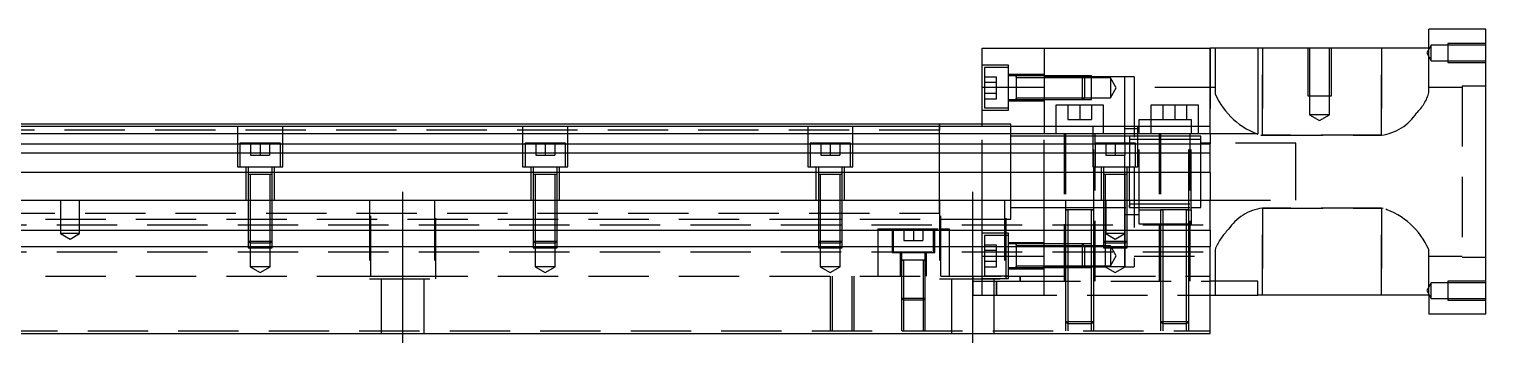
# Model space of a CAD drawing. Extents: x -20 to 921, y -285 to 102.
# Drawn here: x 451.4 to 758, y -233.5 to -167.5 of the extents above; entities that cross this region are included whole.
import ezdxf

# ---------------------------------------------------------------- set-up
doc = ezdxf.new("R2010")
doc.units = 0
doc.linetypes.add('CENTER', pattern=[50.8, 31.75, -6.35, 6.35, -6.35])
doc.linetypes.add('DASHED', pattern=[19.05, 12.7, -6.35])
doc.layers.get('0').update_dxf_attribs({"linetype": 'CONTINUOUS'})
doc.layers.add('CENTER', color=1, linetype='CENTER')

msp = doc.modelspace()

# ---------------------------------------------------------------- linework, layer by layer
at = {"color": 7, "linetype": 'CONTINUOUS'}
for p, q in [((746, -171.53), (746, -167.53)), ((758, -167.53), (746, -167.53)), ((758, -227.53), (758, -167.53)), ((652, -171.53), (665, -171.53)), ((652, -179.74658), (652, -171.53)), ((665, -171.53), (700, -171.53)), ((665, -171.53), (665, -188.03)), ((700, -188.03), (700, -171.53)), ((710, -171.53), (700, -171.53)), ((710, -171.53), (710, -189.53)), ((746, -171.53), (710, -171.53)), ((659.1, -177.352326), (659.1, -177.353182)), ((652, -179.74658), (665, -179.74658)), ((652, -188.03), (652, -179.74658)), ((659.1, -179.7023), (659.1, -179.98317)), ((659.1, -181.619328), (659.1, -182.352336)), ((677.5, -183.53), (667.5, -183.53)), ((667.5, -183.53), (667.5, -188.03)), ((677.5, -188.03), (677.5, -183.53)), ((697.5, -183.53), (687.5, -183.53)), ((687.5, -183.53), (687.5, -188.03)), ((697.5, -188.03), (697.5, -183.53)), ((643, -187.53), (424.5, -187.53)), ((700, -188.03), (424.5, -188.03)), ((700, -189.569608), (424.5, -189.569608)), ((643, -187.53), (642.995, -187.53)), ((643, -187.529994), (643, -188.03)), ((643, -187.530502), (643, -187.53)), ((643.005, -187.53), (643, -187.53)), ((652, -187.53), (643, -187.53)), ((643, -188.027168), (643, -187.530502)), ((643, -188.03), (643, -188.78)), ((683, -190.029994), (683, -190.78)), ((700, -189.569608), (700, -188.03)), ((710, -189.53), (700, -189.53)), ((700, -189.569608), (700, -191.690392)), ((424.5, -191.690392), (700, -191.690392)), ((700, -193.600532), (700, -191.690392)), ((700, -193.600532), (424.5, -193.600532)), ((700, -197.711934), (700, -193.600532)), ((700, -197.711934), (424.5, -197.711934)), ((700, -197.711934), (700, -203.53)), ((0, -203.53), (700, -203.53)), ((700, -209.83), (700, -203.53)), ((0, -209.83), (700, -209.83)), ((700, -209.83), (700, -213.23)), ((0, -213.23), (700, -213.23)), ((659.1, -212.707664), (659.1, -212.708522)), ((659.1, -212.708522), (659.1, -213.23)), ((700, -231.53), (700, -213.23)), ((659.1, -215.057638), (659.1, -215.33851)), ((659.1, -216.974666), (659.1, -217.707674)), ((710, -220.53), (700, -220.53)), ((710, -223.53), (710, -220.53)), ((700, -223.53), (710, -223.53)), ((746, -223.53), (710, -223.53)), ((746, -223.53), (746, -227.53)), ((758, -227.53), (746, -227.53)), ((0, -231.53), (700, -231.53))]:
    msp.add_line(p, q, dxfattribs=at)
at = {"color": 3, "linetype": 'DASHED'}
for p, q in [((700, -171.53), (700, -188.03)), ((701, -171.53), (701, -180.824836)), ((711, -189.844786), (711, -171.53)), ((711, -171.53), (711, -189.844786)), ((720.500006, -171.53), (720.500006, -181.53)), ((720.9, -171.53), (720.9, -181.53)), ((725.1, -181.53), (725.1, -171.53)), ((725.499994, -181.53), (725.499994, -171.53)), ((736, -171.53), (736, -189.844786)), ((736, -189.844786), (736, -171.53)), ((746.5, -170.88), (745.547372, -172.53)), ((746, -180.824836), (746, -171.53)), ((746.5, -174.18), (746.5, -170.88)), ((750, -170.88), (746.5, -170.88)), ((750, -170.530006), (750, -174.529994)), ((758, -170.530006), (750, -170.530006)), ((758, -170.88), (750, -170.88)), ((745.547372, -172.53), (746.5, -174.18)), ((746.5, -174.18), (750, -174.18)), ((750, -174.18), (758, -174.18)), ((750, -174.529994), (758, -174.529994)), ((657.5, -175.10233), (652, -175.10233)), ((652.5, -175.60233), (652.5, -179.85233)), ((657.5, -175.60233), (652.5, -175.60233)), ((652.5, -177.54293), (655, -177.54293)), ((655, -178.69763), (655, -177.54293)), ((657.5, -179.85233), (657.5, -175.10233)), ((665, -177.10233), (657.5, -177.10233)), ((659.105, -177.35233), (657.5, -177.35233)), ((664.99998, -177.35233), (659.095, -177.35233)), ((659.1, -177.35233), (659.1, -177.60978)), ((659.1, -177.609798), (659.1, -177.35233)), ((659.1, -177.60978), (659.1, -179.85233)), ((664.99998, -177.75233), (659.1, -177.75233)), ((673.1, -177.35233), (665, -177.35233)), ((673.100006, -177.352336), (665, -177.352336)), ((673.27767, -177.53), (665, -177.53)), ((673.5, -177.75233), (665, -177.75233)), ((673.1, -179.85233), (673.1, -177.35233)), ((673.5, -177.75233), (673.1, -177.35233)), ((675, -177.352336), (673.10002, -177.352336)), ((682, -177.53), (673.27767, -177.53)), ((673.5, -177.75233), (673.5, -179.85233)), ((675, -177.75233), (673.50002, -177.75233)), ((675, -182.352326), (675, -177.352336)), ((679, -177.75233), (675, -177.75233)), ((679, -177.75233), (679, -179.85233)), ((680.212436, -179.85233), (679, -177.75233)), ((682, -188.03), (682, -177.53)), ((684, -177.53), (682, -177.53)), ((684, -177.53), (684, -217.53)), ((652.5, -178.69763), (655, -178.69763)), ((652.5, -179.85233), (652.5, -184.10233)), ((655, -181.007032), (655, -178.69763)), ((657.5, -184.60233), (657.5, -179.85233)), ((659.1, -179.85233), (659.1, -181.619324)), ((673.1, -182.35233), (673.1, -179.85233)), ((673.5, -179.85233), (673.5, -181.95233)), ((679, -179.85233), (679, -181.95233)), ((679, -181.95233), (680.212436, -179.85233)), ((701, -179.78), (684, -179.78)), ((701, -180.824836), (701.035862, -181.153408)), ((753, -179.78), (746, -179.78)), ((753, -179.53), (753, -215.53)), ((758, -179.53), (753, -179.53)), ((652.5, -181.007032), (655, -181.007032)), ((652.5, -182.161732), (655, -182.161732)), ((655, -182.161732), (655, -181.007032)), ((657.5, -182.35233), (659.105, -182.35233)), ((657.5, -182.60233), (665, -182.60233)), ((659.095, -182.35233), (664.99998, -182.35233)), ((659.1, -181.619324), (659.1, -182.094932)), ((659.1, -181.95233), (664.99998, -181.95233)), ((659.1, -182.35233), (659.1, -182.094882)), ((659.1, -182.094932), (659.1, -182.35233)), ((665, -181.95233), (673.5, -181.95233)), ((665, -182.352326), (673.100006, -182.352326)), ((665, -182.35233), (673.1, -182.35233)), ((670, -183.53), (670, -186.53)), ((672.5, -183.53), (672.5, -186.53)), ((673.1, -182.35233), (673.5, -181.95233)), ((673.10002, -182.352326), (675, -182.352326)), ((673.50002, -181.95233), (675, -181.95233)), ((675, -181.95233), (679, -181.95233)), ((675, -183.53), (675, -186.53)), ((690, -183.53), (690, -186.53)), ((692.5, -183.53), (692.5, -186.53)), ((695, -183.53), (695, -186.53)), ((720.500006, -181.53), (725.499994, -181.53)), ((720.9, -181.53), (720.9, -185.53)), ((725.1, -185.53), (725.1, -181.53)), ((652, -184.60233), (657.5, -184.60233)), ((652.5, -184.10233), (657.5, -184.10233)), ((670, -186.53), (672.5, -186.53)), ((672.5, -186.53), (675, -186.53)), ((685, -186.53), (687.5, -186.53)), ((685, -188.03), (685, -186.53)), ((687.5, -186.53), (690, -186.53)), ((690, -186.53), (692.5, -186.53)), ((692.5, -186.53), (695, -186.53)), ((695, -186.53), (696, -186.53)), ((696, -186.53), (696, -188.03)), ((725.1, -185.53), (720.9, -185.53)), ((720.9, -185.53), (723, -186.742436)), ((723, -186.742436), (725.1, -185.53)), ((643, -188.78), (25, -188.78)), ((495.25, -188.03), (495.25, -196.53)), ((504.75, -196.53), (504.75, -188.03)), ((555.25, -188.03), (555.25, -196.53)), ((564.75, -196.53), (564.75, -188.03)), ((615.25, -188.03), (615.25, -196.53)), ((624.75, -196.53), (624.75, -188.03)), ((643, -197.730066), (643, -188.027168)), ((658, -187.53), (652, -187.53)), ((652, -203.53), (652, -188.03)), ((658, -197.53), (658, -187.53)), ((658, -197.53), (658, -187.53)), ((665, -190.03), (658, -190.03)), ((665, -188.03), (665, -189.53)), ((700, -189.53), (665, -189.53)), ((665, -203.53), (665, -189.53)), ((669.5, -190.03), (665, -190.03)), ((667.5, -188.03), (667.5, -189.53)), ((669.25, -189.53), (669.25, -220.53)), ((669.5, -189.53), (669.5, -203.53)), ((675.5, -190.03), (669.5, -190.03)), ((675.25, -188.03), (675.25, -196.53)), ((675.5, -205.535), (675.5, -189.53)), ((682, -190.03), (675.5, -190.03)), ((675.75, -191.53), (675.75, -189.53)), ((677.5, -189.53), (677.5, -188.03)), ((682, -189.53), (682, -188.03)), ((685, -188.53), (682, -188.53)), ((682, -191.53), (682, -189.53)), ((683, -190.03), (682, -190.03)), ((683, -190.03), (682.995, -190.03)), ((683, -190.03), (683, -190.579038)), ((683.005, -190.03), (683, -190.03)), ((685, -190.03), (683, -190.03)), ((684.75, -196.53), (684.75, -188.03)), ((685, -189.53), (685, -188.03)), ((685, -205.53), (685, -189.53)), ((689.5, -190.03), (685, -190.03)), ((687.5, -188.03), (687.5, -189.53)), ((689.25, -189.53), (689.25, -220.53)), ((689.5, -189.53), (689.5, -205.535)), ((695.5, -190.03), (689.5, -190.03)), ((695.5, -205.535), (695.5, -189.53)), ((696, -190.03), (695.5, -190.03)), ((695.75, -220.53), (695.75, -189.53)), ((696, -188.03), (696, -189.53)), ((696, -205.53), (696, -189.53)), ((698, -190.03), (696, -190.03)), ((697.5, -189.53), (697.5, -188.03)), ((698, -197.53), (698, -190.03)), ((710.61503, -189.829374), (711, -189.844786)), ((736, -189.844786), (711, -189.844786)), ((711, -189.844786), (736, -189.844786)), ((504.25, -191.53), (495.75, -191.53)), ((495.75, -191.53), (495.75, -196.53)), ((498, -191.53), (498, -194.03)), ((500, -191.53), (500, -194.03)), ((502, -191.53), (502, -194.03)), ((504.25, -196.53), (504.25, -191.53)), ((564.25, -191.53), (555.75, -191.53)), ((555.75, -191.53), (555.75, -196.53)), ((558, -191.53), (558, -194.03)), ((560, -191.53), (560, -194.03)), ((562, -191.53), (562, -194.03)), ((564.25, -196.53), (564.25, -191.53)), ((624.25, -191.53), (615.75, -191.53)), ((615.75, -191.53), (615.75, -196.53)), ((618, -191.53), (618, -194.03)), ((620, -191.53), (620, -194.03)), ((622, -191.53), (622, -194.03)), ((624.25, -196.53), (624.25, -191.53)), ((684.25, -191.53), (675.75, -191.53)), ((675.75, -191.53), (675.75, -196.53)), ((678, -191.53), (678, -194.03)), ((680, -191.53), (680, -194.03)), ((682, -191.53), (682, -194.03)), ((683, -190.579038), (683, -191.52884)), ((685, -190.78), (683, -190.78)), ((683, -191.52884), (683, -196.429728)), ((684.25, -196.53), (684.25, -191.53)), ((689.5, -190.78), (685, -190.78)), ((695.5, -190.78), (689.5, -190.78)), ((696, -190.78), (695.5, -190.78)), ((698, -190.78), (696, -190.78)), ((700, -191.53), (698, -191.53)), ((718, -191.53), (700, -191.53)), ((718, -197.53), (718, -191.53)), ((498, -194.03), (500, -194.03)), ((500, -194.03), (502, -194.03)), ((558, -194.03), (560, -194.03)), ((560, -194.03), (562, -194.03)), ((618, -194.03), (620, -194.03)), ((620, -194.03), (622, -194.03)), ((678, -194.03), (680, -194.03)), ((680, -194.03), (682, -194.03)), ((682, -197.53), (682, -194.03)), ((495.25, -196.53), (504.75, -196.53)), ((497, -196.53), (497, -203.53)), ((497.5, -196.53), (497.5, -198.13)), ((497.5, -198.125), (497.5, -198.13)), ((502.5, -198.13), (497.5, -198.13)), ((497.5, -198.13), (497.5, -198.135)), ((497.5, -198.13), (497.5, -203.52998)), ((497.9, -198.13), (497.9, -203.52998)), ((502.1, -203.52998), (502.1, -198.13)), ((502.5, -198.13), (502.5, -196.53)), ((502.5, -198.13), (502.5, -198.125)), ((502.5, -198.135), (502.5, -198.13)), ((502.5, -203.52998), (502.5, -198.13)), ((503, -203.53), (503, -196.53)), ((555.25, -196.53), (564.75, -196.53)), ((557, -196.53), (557, -203.53)), ((557.5, -196.53), (557.5, -198.13)), ((557.5, -198.125), (557.5, -198.13)), ((562.5, -198.13), (557.5, -198.13)), ((557.5, -198.13), (557.5, -198.135)), ((557.5, -198.13), (557.5, -203.52998)), ((557.9, -198.13), (557.9, -203.52998)), ((562.1, -203.52998), (562.1, -198.13)), ((562.5, -198.13), (562.5, -196.53)), ((562.5, -198.13), (562.5, -198.125)), ((562.5, -198.135), (562.5, -198.13)), ((562.5, -203.52998), (562.5, -198.13)), ((563, -203.53), (563, -196.53)), ((615.25, -196.53), (624.75, -196.53)), ((617, -196.53), (617, -203.53)), ((617.5, -196.53), (617.5, -198.13)), ((617.5, -198.125), (617.5, -198.13)), ((622.5, -198.13), (617.5, -198.13)), ((617.5, -198.13), (617.5, -198.135)), ((617.5, -198.13), (617.5, -203.52998)), ((617.9, -198.13), (617.9, -203.52998)), ((622.1, -203.52998), (622.1, -198.13)), ((622.5, -198.13), (622.5, -196.53)), ((622.5, -198.13), (622.5, -198.125)), ((622.5, -198.135), (622.5, -198.13)), ((622.5, -203.52998), (622.5, -198.13)), ((623, -203.53), (623, -196.53)), ((643, -206.28), (643, -197.730066)), ((658, -207.53), (658, -197.53)), ((658, -207.53), (658, -197.53)), ((675.25, -196.53), (684.75, -196.53)), ((675.75, -220.53), (675.75, -196.53)), ((677, -196.53), (677, -203.53)), ((677.5, -196.53), (677.5, -198.13)), ((677.5, -198.125), (677.5, -198.13)), ((677.757468, -198.13), (677.5, -198.13)), ((677.5, -198.13), (677.5, -203.52998)), ((677.5, -198.13), (677.5, -198.135)), ((682.242552, -198.13), (677.757468, -198.13)), ((677.9, -198.13), (677.9, -203.52998)), ((682, -203.53), (682, -197.53)), ((682.1, -203.52998), (682.1, -198.13)), ((682.5, -198.13), (682.242552, -198.13)), ((682.5, -198.13), (682.5, -196.53)), ((682.5, -198.13), (682.5, -198.125)), ((682.5, -203.52998), (682.5, -198.13)), ((682.5, -198.135), (682.5, -198.13)), ((683, -203.53), (683, -196.53)), ((698, -205.03), (698, -197.53)), ((718, -203.53), (718, -197.53)), ((458, -203.53), (458, -210.53)), ((462, -210.53), (462, -203.53)), ((497.5, -203.53), (497.5, -209.83)), ((497.500006, -203.53), (497.500006, -209.83)), ((497.9, -203.53), (497.9, -209.83)), ((502.1, -209.83), (502.1, -203.53)), ((502.499994, -209.83), (502.499994, -203.53)), ((502.5, -209.83), (502.5, -203.53)), ((523, -203.53), (523, -220.03)), ((523.291796, -219.53), (523.291796, -203.53)), ((536.708204, -203.53), (536.708204, -219.53)), ((537, -220.03), (537, -203.53)), ((557.5, -203.53), (557.5, -209.83)), ((557.500006, -203.53), (557.500006, -209.83)), ((557.9, -203.53), (557.9, -209.83)), ((562.1, -209.83), (562.1, -203.53)), ((562.499994, -209.83), (562.499994, -203.53)), ((562.5, -209.83), (562.5, -203.53)), ((617.5, -203.53), (617.5, -209.83)), ((617.500006, -203.53), (617.500006, -209.83)), ((617.9, -203.53), (617.9, -209.83)), ((622.1, -209.83), (622.1, -203.53)), ((622.499994, -209.83), (622.499994, -203.53)), ((622.5, -209.83), (622.5, -203.53)), ((643, -203.53), (643, -220.03)), ((643.291796, -219.53), (643.291796, -203.53)), ((652, -209.83), (652, -203.53)), ((656.708204, -203.53), (656.708204, -219.53)), ((657, -220.03), (657, -203.53)), ((658, -205.03), (665, -205.03)), ((665, -209.83), (665, -203.53)), ((665, -205.03), (669.5, -205.03)), ((669.5, -203.53), (669.5, -205.53)), ((669.5, -205.03), (683.005, -205.03)), ((677.5, -203.53), (677.5, -209.83)), ((677.500006, -203.53), (677.500006, -209.83)), ((677.9, -203.53), (677.9, -209.83)), ((678, -203.53), (678, -210.53)), ((682, -210.53), (682, -203.53)), ((682.1, -209.83), (682.1, -203.53)), ((682.499994, -209.83), (682.499994, -203.53)), ((682.5, -209.83), (682.5, -203.53)), ((682.995, -205.03), (696, -205.03)), ((683, -203.631716), (683, -204.481128)), ((683, -204.28), (698, -204.28)), ((683, -205.03), (683, -204.480962)), ((683, -204.481128), (683, -205.03)), ((683.005, -205.03), (696, -205.03)), ((696, -205.03), (698, -205.03)), ((700, -203.53), (718, -203.53)), ((711, -205.215214), (736, -205.215214)), ((736, -205.215214), (711, -205.215214)), ((711, -223.53), (711, -205.215214)), ((711, -205.215214), (711, -223.53)), ((736, -205.215214), (736, -223.53)), ((736, -223.53), (736, -205.215214)), ((736.383512, -205.230578), (736, -205.215214)), ((25, -206.28), (643, -206.28)), ((416.708204, -207.53), (643.005, -207.53)), ((497.5, -207.53), (497.9, -207.53)), ((497.9, -207.53), (502.1, -207.53)), ((502.1, -207.53), (502.5, -207.53)), ((557.5, -207.53), (557.9, -207.53)), ((557.9, -207.53), (562.1, -207.53)), ((562.1, -207.53), (562.5, -207.53)), ((617.5, -207.53), (617.9, -207.53)), ((617.9, -207.53), (622.1, -207.53)), ((622.1, -207.53), (622.5, -207.53)), ((642.995, -207.53), (643.291796, -207.53)), ((643.291796, -207.53), (652, -207.53)), ((652, -207.53), (658, -207.53)), ((669.5, -205.525), (669.5, -205.53)), ((669.5, -205.53), (669.84965, -205.53)), ((669.849602, -205.53), (669.5, -205.53)), ((669.5, -205.53), (669.5, -209.83)), ((669.5, -205.53), (669.5, -205.535)), ((675.15035, -205.53), (669.849602, -205.53)), ((670, -205.53), (670, -209.83)), ((675, -213.23), (675, -205.53)), ((675.150204, -205.53), (675.5, -205.53)), ((675.5, -205.53), (675.15035, -205.53)), ((675.5, -213.23), (675.5, -205.525)), ((682, -206.53), (685, -206.53)), ((685, -205.53), (689.39999, -205.53)), ((685, -208.53), (685, -205.53)), ((689.39999, -205.53), (689.499994, -205.53)), ((689.5, -205.525), (689.5, -213.23)), ((689.5, -205.53), (689.84965, -205.53)), ((689.849602, -205.53), (689.5, -205.53)), ((695.15035, -205.53), (689.849602, -205.53)), ((690, -205.53), (690, -213.23)), ((695, -213.23), (695, -205.53)), ((695.150204, -205.53), (695.5, -205.53)), ((695.5, -205.53), (695.15035, -205.53)), ((695.5, -213.23), (695.5, -205.525)), ((695.500006, -205.53), (695.60001, -205.53)), ((695.60001, -205.53), (696, -205.53)), ((696, -205.53), (696, -208.53)), ((0, -208.68), (700, -208.68)), ((462, -210.53), (458, -210.53)), ((458, -210.53), (460, -211.6847)), ((460, -211.6847), (462, -210.53)), ((497.5, -209.83), (497.5, -212.13)), ((497.500006, -209.83), (497.500006, -212.130006)), ((497.9, -209.83), (497.9, -212.53)), ((502.1, -212.53), (502.1, -209.83)), ((502.499994, -212.130006), (502.499994, -209.83)), ((502.5, -212.13), (502.5, -209.83)), ((557.5, -209.83), (557.5, -212.13)), ((557.500006, -209.83), (557.500006, -212.130006)), ((557.9, -209.83), (557.9, -212.53)), ((562.1, -212.53), (562.1, -209.83)), ((562.499994, -212.130006), (562.499994, -209.83)), ((562.5, -212.13), (562.5, -209.83)), ((617.5, -209.83), (617.5, -212.13)), ((617.500006, -209.83), (617.500006, -212.130006)), ((617.9, -209.83), (617.9, -212.53)), ((622.1, -212.53), (622.1, -209.83)), ((622.499994, -212.130006), (622.499994, -209.83)), ((622.5, -212.13), (622.5, -209.83)), ((630, -209.53), (630, -209.83)), ((630, -209.53), (643.291796, -209.53)), ((630, -209.83), (630, -213.23)), ((633, -209.53), (633, -214.53)), ((633.25, -209.53), (633.25, -209.83)), ((633.25, -209.83), (633.25, -213.23)), ((635.5, -209.53), (635.5, -212.03)), ((637.5, -209.53), (637.5, -212.03)), ((639.5, -209.53), (639.5, -212.03)), ((641.75, -209.83), (641.75, -209.53)), ((641.75, -213.23), (641.75, -209.83)), ((642, -214.53), (642, -209.53)), ((643.291796, -209.53), (645, -209.53)), ((645, -209.53), (645, -209.83)), ((645, -209.83), (645, -213.23)), ((652, -213.23), (652, -209.83)), ((657.5, -210.45767), (652, -210.45767)), ((652.5, -210.95767), (652.5, -213.23)), ((657.5, -210.95767), (652.5, -210.95767)), ((657.5, -215.20767), (657.5, -210.45767)), ((665, -213.23), (665, -209.83)), ((669.5, -209.83), (669.5, -213.23)), ((670, -209.83), (670, -213.23)), ((677.5, -209.83), (677.5, -212.13)), ((677.500006, -209.83), (677.500006, -212.130006)), ((677.9, -209.83), (677.9, -212.53)), ((682, -210.53), (678, -210.53)), ((678, -210.53), (680, -211.6847)), ((680, -211.6847), (682, -210.53)), ((682, -212.53), (682, -210.53)), ((682.1, -212.53), (682.1, -209.83)), ((682.499994, -212.130006), (682.499994, -209.83)), ((682.5, -212.13), (682.5, -209.83)), ((696, -208.53), (685, -208.53)), ((0, -214.38), (700, -214.38)), ((497.5, -212.13), (502.5, -212.13)), ((497.5, -212.13), (497.9, -212.53)), ((497.500006, -212.13002), (497.500006, -213.23)), ((497.500006, -213.23), (497.500006, -213.53)), ((497.500006, -213.53), (502.499994, -213.53)), ((502.1, -212.53), (497.9, -212.53)), ((497.9, -212.53002), (497.9, -213.53)), ((497.9, -213.53), (497.9, -217.53)), ((502.1, -212.53), (502.5, -212.13)), ((502.1, -213.53), (502.1, -212.53002)), ((502.1, -217.53), (502.1, -213.53)), ((502.499994, -213.23), (502.499994, -212.13002)), ((502.499994, -213.53), (502.499994, -213.23)), ((557.5, -212.13), (562.5, -212.13)), ((557.5, -212.13), (557.9, -212.53)), ((557.500006, -212.13002), (557.500006, -213.23)), ((557.500006, -213.23), (557.500006, -213.53)), ((557.500006, -213.53), (562.499994, -213.53)), ((562.1, -212.53), (557.9, -212.53)), ((557.9, -212.53002), (557.9, -213.53)), ((557.9, -213.53), (557.9, -217.53)), ((562.1, -212.53), (562.5, -212.13)), ((562.1, -213.53), (562.1, -212.53002)), ((562.1, -217.53), (562.1, -213.53)), ((562.499994, -213.23), (562.499994, -212.13002)), ((562.499994, -213.53), (562.499994, -213.23)), ((617.5, -212.13), (622.5, -212.13)), ((617.5, -212.13), (617.9, -212.53)), ((617.500006, -212.13002), (617.500006, -213.23)), ((617.500006, -213.23), (617.500006, -213.53)), ((617.500006, -213.53), (622.499994, -213.53)), ((622.1, -212.53), (617.9, -212.53)), ((617.9, -212.53002), (617.9, -213.53)), ((617.9, -213.53), (617.9, -217.53)), ((622.1, -212.53), (622.5, -212.13)), ((622.1, -213.53), (622.1, -212.53002)), ((622.1, -217.53), (622.1, -213.53)), ((622.499994, -213.23), (622.499994, -212.13002)), ((622.499994, -213.53), (622.499994, -213.23)), ((630, -213.23), (630, -219.53)), ((633, -214.53), (642, -214.53)), ((633.25, -213.23), (633.25, -214.53)), ((634.75, -214.53), (634.75, -219.53)), ((635, -214.53), (635, -216.13)), ((635.5, -212.03), (637.5, -212.03)), ((637.5, -212.03), (639.5, -212.03)), ((640, -216.13), (640, -214.53)), ((640.25, -219.53), (640.25, -214.53)), ((641.75, -214.53), (641.75, -213.23)), ((645, -213.23), (645, -219.53)), ((652, -215.31342), (652, -213.23)), ((652.5, -212.898268), (655, -212.898268)), ((652.5, -213.23), (652.5, -215.20767)), ((652.5, -214.052968), (655, -214.052968)), ((655, -214.052968), (655, -212.898268)), ((655, -216.36237), (655, -214.052968)), ((665, -212.45767), (657.5, -212.45767)), ((659.105, -212.70767), (657.5, -212.70767)), ((664.99998, -212.70767), (659.095, -212.70767)), ((659.1, -212.70767), (659.1, -212.965118)), ((659.1, -212.965136), (659.1, -212.70767)), ((659.1, -212.965118), (659.1, -213.229906)), ((664.99998, -213.10767), (659.1, -213.10767)), ((659.1, -213.229906), (659.1, -215.20767)), ((669.5, -212.70767), (665, -212.70767)), ((669.5, -212.707674), (665, -212.707674)), ((669.5, -213.10767), (665, -213.10767)), ((665, -220.53), (665, -213.23)), ((670, -212.70767), (669.5, -212.70767)), ((670, -212.707674), (669.5, -212.707674)), ((670, -213.10767), (669.5, -213.10767)), ((669.5, -213.23), (669.5, -220.52998)), ((673.1, -212.70767), (670, -212.70767)), ((673.100006, -212.707674), (670, -212.707674)), ((673.5, -213.10767), (670, -213.10767)), ((670, -213.23), (670, -220.52998)), ((673.1, -213.23), (673.1, -212.70767)), ((673.5, -213.10767), (673.1, -212.70767)), ((673.1, -215.20767), (673.1, -213.23)), ((675, -212.707674), (673.10002, -212.707674)), ((673.5, -213.10767), (673.5, -213.23)), ((673.5, -213.23), (673.5, -215.20767)), ((675, -213.10767), (673.50002, -213.10767)), ((679, -213.10767), (675, -213.10767)), ((675, -220.52998), (675, -213.23)), ((675.5, -220.52998), (675.5, -213.23)), ((677.5, -212.13), (682.5, -212.13)), ((677.5, -212.13), (677.9, -212.53)), ((677.500006, -212.13002), (677.500006, -213.23)), ((677.500006, -213.23), (677.500006, -213.53)), ((677.500006, -213.53), (682.499994, -213.53)), ((682.1, -212.53), (677.9, -212.53)), ((677.9, -212.53002), (677.9, -213.53)), ((677.9, -213.53), (677.9, -217.53)), ((679, -213.10767), (679, -215.20767)), ((680.212436, -215.20767), (679, -213.10767)), ((682, -213.23), (682, -212.53)), ((682, -213.53), (682, -213.23)), ((682, -217.53), (682, -213.53)), ((682.1, -212.53), (682.5, -212.13)), ((682.1, -213.53), (682.1, -212.53002)), ((682.1, -217.53), (682.1, -213.53)), ((682.499994, -213.23), (682.499994, -212.13002)), ((682.499994, -213.53), (682.499994, -213.23)), ((689.5, -213.23), (689.5, -220.52998)), ((690, -213.23), (690, -220.52998)), ((695, -220.52998), (695, -213.23)), ((695.5, -220.52998), (695.5, -213.23)), ((701.02814, -213.946646), (701, -214.235164)), ((701, -214.235164), (701, -223.53)), ((701.119076, -213.599652), (701.02814, -213.946646)), ((746, -214.235164), (745.96376, -213.905044)), ((746, -223.53), (746, -214.235164)), ((502.1, -217.53), (497.9, -217.53)), ((497.9, -217.53), (500, -218.742436)), ((500, -218.742436), (502.1, -217.53)), ((562.1, -217.53), (557.9, -217.53)), ((557.9, -217.53), (560, -218.742436)), ((560, -218.742436), (562.1, -217.53)), ((622.1, -217.53), (617.9, -217.53)), ((617.9, -217.53), (620, -218.742436)), ((620, -218.742436), (622.1, -217.53)), ((635, -216.125), (635, -216.13)), ((635, -216.13), (635.257448, -216.13)), ((635.257468, -216.13), (635, -216.13)), ((635, -216.13), (635, -219.52998)), ((635, -216.13), (635, -216.135)), ((639.742552, -216.13), (635.257468, -216.13)), ((635.4, -216.13), (635.4, -219.52998)), ((639.6, -219.52998), (639.6, -216.13)), ((640, -216.13), (639.742552, -216.13)), ((639.742602, -216.13), (640, -216.13)), ((640, -216.13), (640, -216.125)), ((640, -219.52998), (640, -216.13)), ((640, -216.135), (640, -216.13)), ((652, -215.31342), (656.708204, -215.31342)), ((652, -219.53), (652, -215.31342)), ((652.5, -215.20767), (652.5, -219.45767)), ((652.5, -216.36237), (655, -216.36237)), ((652.5, -217.51707), (655, -217.51707)), ((655, -217.51707), (655, -216.36237)), ((656.708204, -215.31342), (665, -215.31342)), ((657.5, -219.95767), (657.5, -215.20767)), ((659.1, -215.20767), (659.1, -216.974664)), ((659.1, -216.974664), (659.1, -217.450272)), ((659.1, -217.30767), (664.99998, -217.30767)), ((659.1, -217.70767), (659.1, -217.45022)), ((659.1, -217.450272), (659.1, -217.70767)), ((665, -217.30767), (669.5, -217.30767)), ((665, -217.53), (669.5, -217.53)), ((669.5, -217.30767), (670, -217.30767)), ((669.5, -217.53), (670, -217.53)), ((670, -217.30767), (673.5, -217.30767)), ((670, -217.53), (673.27767, -217.53)), ((673.1, -217.70767), (673.1, -215.20767)), ((673.1, -217.70767), (673.5, -217.30767)), ((673.27767, -217.53), (675, -217.53)), ((673.5, -215.20767), (673.5, -217.30767)), ((673.50002, -217.30767), (675, -217.30767)), ((675, -217.30767), (679, -217.30767)), ((675, -217.53), (675.5, -217.53)), ((675.5, -217.53), (677.9, -217.53)), ((682.1, -217.53), (677.9, -217.53)), ((677.9, -217.53), (680, -218.742436)), ((679, -215.20767), (679, -217.30767)), ((679, -217.30767), (680.212436, -215.20767)), ((680, -218.742436), (682.1, -217.53)), ((682.1, -217.53), (684, -217.53)), ((684, -215.28), (701, -215.28)), ((746, -215.28), (753, -215.28)), ((753, -215.53), (758, -215.53)), ((416.708204, -219.53), (643.291796, -219.53)), ((523, -220.03), (537, -220.03)), ((523.291796, -219.53), (536.708204, -219.53)), ((525.5, -220.03), (525.5, -231.53)), ((534.5, -231.53), (534.5, -220.03)), ((620.000006, -219.53), (620.000006, -231.03)), ((620.4, -219.53), (620.4, -231.03)), ((624.6, -231.03), (624.6, -219.53)), ((624.999994, -231.03), (624.999994, -219.53)), ((635, -219.53), (635, -224.13)), ((635.000006, -219.53), (635.000006, -224.130006)), ((635.4, -219.53), (635.4, -224.53)), ((639.6, -224.53), (639.6, -219.53)), ((639.999994, -224.130006), (639.999994, -219.53)), ((640, -224.13), (640, -219.53)), ((643, -220.03), (657, -220.03)), ((643.291796, -219.53), (656.708204, -219.53)), ((643.291796, -219.53), (656.708204, -219.53)), ((645.5, -220.03), (645.5, -231.53)), ((650, -219.53), (650, -220.53)), ((650, -220.53), (660, -220.53)), ((650, -220.53), (650, -223.53)), ((652, -223.53), (652, -219.53)), ((652, -219.95767), (657.5, -219.95767)), ((652.5, -219.45767), (657.5, -219.45767)), ((654.5, -231.53), (654.5, -220.03)), ((655, -223.53), (655, -220.53)), ((655, -220.53), (655, -223.53)), ((656.708204, -219.53), (700, -219.53)), ((657.5, -217.70767), (659.105, -217.70767)), ((657.5, -217.95767), (665, -217.95767)), ((659.095, -217.70767), (664.99998, -217.70767)), ((660, -220.53), (660, -219.53)), ((660, -219.53), (660, -220.53)), ((660, -220.53), (700, -220.53)), ((665, -217.707664), (669.5, -217.707664)), ((665, -217.70767), (669.5, -217.70767)), ((665, -223.53), (665, -220.53)), ((669.5, -217.707664), (670, -217.707664)), ((669.5, -217.70767), (670, -217.70767)), ((669.5, -220.53), (669.5, -229.03)), ((669.500006, -220.53), (669.500006, -229.030006)), ((670, -217.707664), (673.100006, -217.707664)), ((670, -217.70767), (673.1, -217.70767)), ((670, -220.53), (670, -229.53)), ((673.10002, -217.707664), (675, -217.707664)), ((675, -229.53), (675, -220.53)), ((675.499994, -229.030006), (675.499994, -220.53)), ((675.5, -229.03), (675.5, -220.53)), ((689.5, -220.53), (689.5, -229.03)), ((689.500006, -220.53), (689.500006, -229.030006)), ((690, -220.53), (690, -229.53)), ((695, -229.53), (695, -220.53)), ((695.499994, -229.030006), (695.499994, -220.53)), ((695.5, -229.03), (695.5, -220.53)), ((750, -220.530006), (750, -224.529994)), ((758, -220.530006), (750, -220.530006)), ((650, -223.53), (655, -223.53)), ((655, -223.53), (700, -223.53)), ((746.5, -220.88), (745.547372, -222.53)), ((745.547372, -222.53), (746.5, -224.18)), ((746.5, -224.18), (746.5, -220.88)), ((750, -220.88), (746.5, -220.88)), ((758, -220.88), (750, -220.88)), ((635, -224.13), (640, -224.13)), ((635, -224.13), (635.4, -224.53)), ((635.000006, -224.13002), (635.000006, -231.03)), ((639.6, -224.53), (635.4, -224.53)), ((635.4, -224.53002), (635.4, -231.03)), ((639.6, -224.53), (640, -224.13)), ((639.6, -231.03), (639.6, -224.53002)), ((639.999994, -231.03), (639.999994, -224.13002)), ((746.5, -224.18), (750, -224.18)), ((750, -224.18), (758, -224.18)), ((750, -224.529994), (758, -224.529994)), ((669.5, -229.03), (675.5, -229.03)), ((669.5, -229.03), (670, -229.53)), ((669.500006, -229.03002), (669.500006, -231.03)), ((675, -229.53), (670, -229.53)), ((670, -229.53002), (670, -231.03)), ((675, -229.53), (675.5, -229.03)), ((675, -231.03), (675, -229.53002)), ((675.499994, -231.03), (675.499994, -229.03002)), ((689.5, -229.03), (695.5, -229.03)), ((689.5, -229.03), (690, -229.53)), ((689.500006, -229.03002), (689.500006, -231.03)), ((695, -229.53), (690, -229.53)), ((690, -229.53002), (690, -231.03)), ((695, -229.53), (695.5, -229.03)), ((695, -231.03), (695, -229.53002)), ((695.499994, -231.03), (695.499994, -229.03002)), ((6.499992, -231.03), (700, -231.03))]:
    msp.add_line(p, q, dxfattribs=at)
for centre, radius, start, end in [((737.487225, -178.649914), 8.786217, 312.59251616, 345.66813465), ((715.412749, -174.906012), 15.675613, 203.48708594, 252.17789553), ((734.64, -179.497179), 10.436597, 277.48754277, 327.41246533), ((712.109519, -215.053125), 9.900279, 96.43462492, 147.2861536), ((731.593646, -220.148138), 15.667687, 23.48252767, 72.19873987), ((712.817154, -218.729256), 12.773326, 135.03444464, 156.32256147)]:
    msp.add_arc(centre, radius, start, end, dxfattribs=at)
at = {"layer": 'CENTER', "color": 1, "linetype": 'CENTER'}
for p, q in [((530, -233.53), (530, -201.53)), ((650, -233.53), (650, -201.53))]:
    msp.add_line(p, q, dxfattribs=at)

doc.saveas('drawing.dxf')
